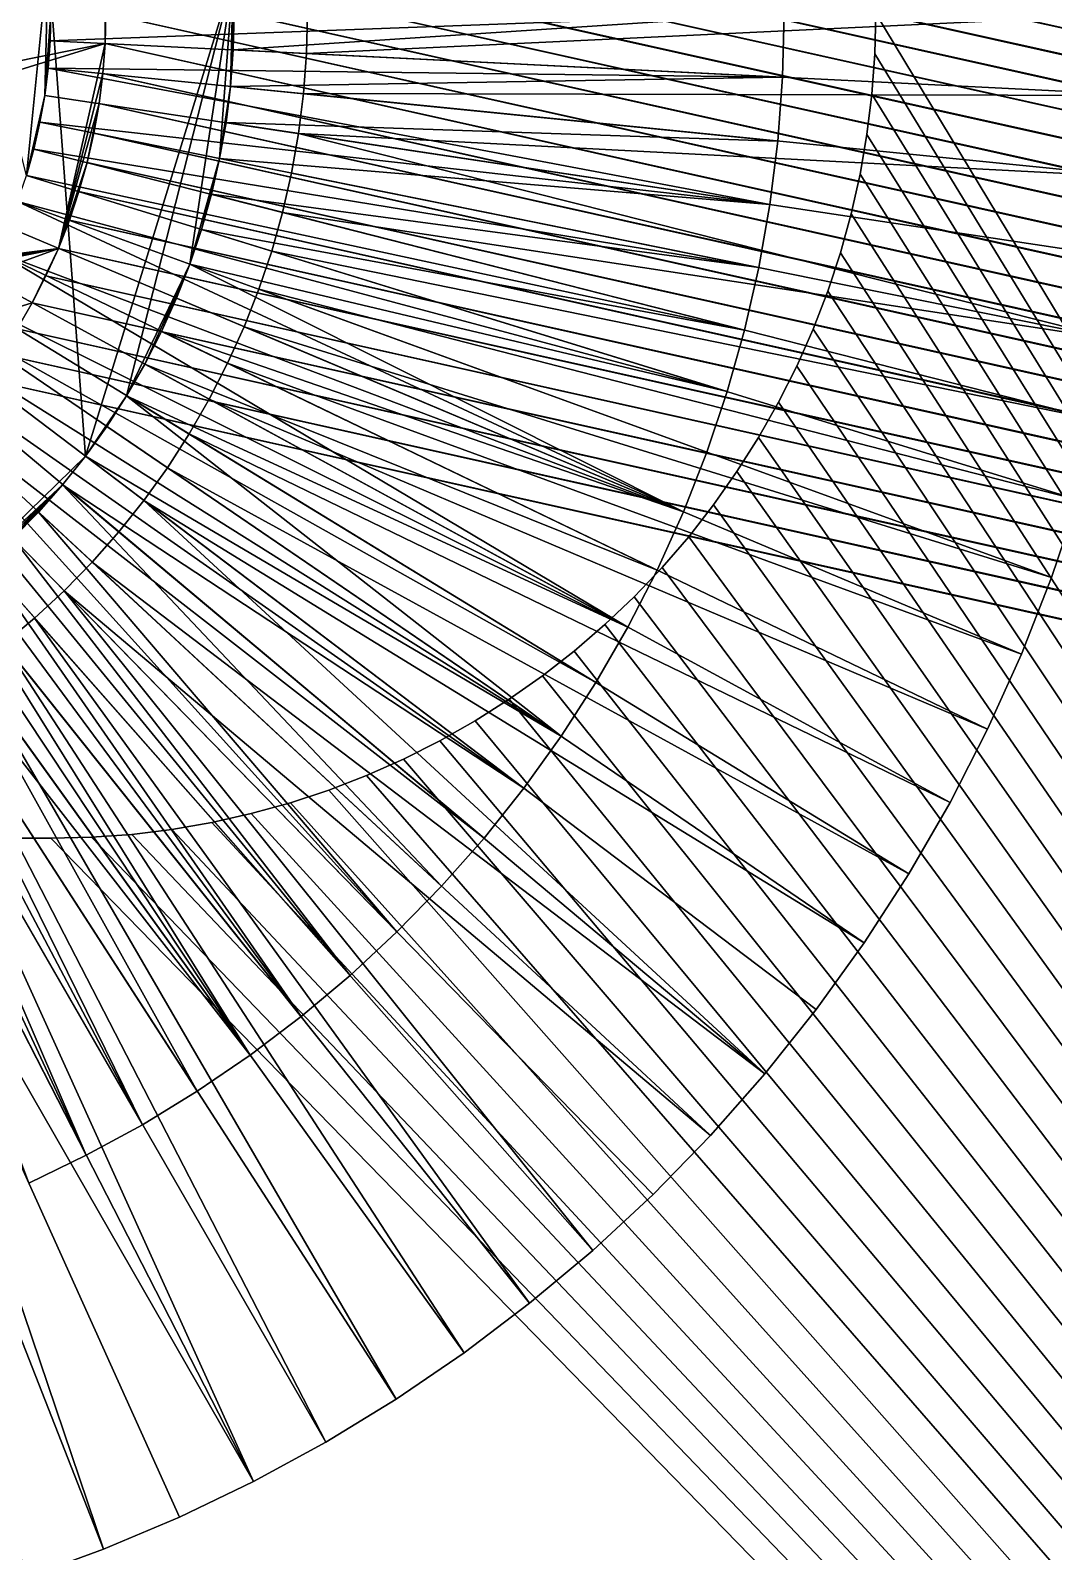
# Model space of a CAD drawing. Header units: millimetres. Extents: x 0 to 520, y -2 to 382.
# Drawn here: x 38.444 to 41.234, y 65.805 to 69.953 of the extents above; entities that cross this region are included whole.
import ezdxf

# ---------------------------------------------------------------- set-up
doc = ezdxf.new("R2010")
doc.units = ezdxf.units.MM

msp = doc.modelspace()

# ---------------------------------------------------------------- linework, layer by layer
at = {"layer": 'BRASS', "color": 52}
for points in [[(509.2, 369.2, 103), (10.8, 369.2, 103), (10.8, 10.8, 103)], [(509.2, 369.2, 103), (10.8, 10.8, 103), (509.2, 10.8, 103)], [(38.65, 190, 86), (185.0411, 341.3505, 86), (185.0411, 38.6495, 86)], [(38.6479, 189.9178, 86), (38.65, 190, 86), (185.0411, 38.6495, 86)], [(38.6418, 189.8357, 86), (38.6479, 189.9178, 86), (184.9589, 38.6495, 86)], [(184.9589, 38.6495, 86), (38.6479, 189.9178, 86), (185.0411, 38.6495, 86)], [(38.6316, 189.7541, 86), (38.6418, 189.8357, 86), (184.8767, 38.6454, 86)], [(184.8767, 38.6454, 86), (38.6418, 189.8357, 86), (184.9589, 38.6495, 86)], [(38.6173, 189.6731, 86), (38.6316, 189.7541, 86), (184.7948, 38.6372, 86)], [(184.7948, 38.6372, 86), (38.6316, 189.7541, 86), (184.8767, 38.6454, 86)], [(38.599, 189.5929, 86), (38.6173, 189.6731, 86), (184.7135, 38.6249, 86)], [(184.7135, 38.6249, 86), (38.6173, 189.6731, 86), (184.7948, 38.6372, 86)], [(38.5767, 189.5137, 86), (38.599, 189.5929, 86), (184.6328, 38.6086, 86)], [(184.6328, 38.6086, 86), (38.599, 189.5929, 86), (184.7135, 38.6249, 86)], [(38.5505, 189.4357, 86), (38.5767, 189.5137, 86), (184.5531, 38.5883, 86)], [(184.5531, 38.5883, 86), (38.5767, 189.5137, 86), (184.6328, 38.6086, 86)], [(38.5204, 189.3591, 86), (38.5505, 189.4357, 86), (184.4745, 38.5641, 86)], [(184.4745, 38.5641, 86), (38.5505, 189.4357, 86), (184.5531, 38.5883, 86)], [(38.4866, 189.2841, 86), (38.5204, 189.3591, 86), (184.3972, 38.5359, 86)], [(184.3972, 38.5359, 86), (38.5204, 189.3591, 86), (184.4745, 38.5641, 86)], [(38.4491, 189.2109, 86), (38.4866, 189.2841, 86), (184.3214, 38.504, 86)], [(184.3214, 38.504, 86), (38.4866, 189.2841, 86), (184.3972, 38.5359, 86)], [(38.4079, 189.1396, 86), (38.4491, 189.2109, 86), (184.2473, 38.4683, 86)], [(184.2473, 38.4683, 86), (38.4491, 189.2109, 86), (184.3214, 38.504, 86)], [(38.3633, 189.0705, 86), (38.4079, 189.1396, 86), (184.175, 38.4289, 86)], [(184.175, 38.4289, 86), (38.4079, 189.1396, 86), (184.2473, 38.4683, 86)], [(38.3633, 70.9295, 86), (38.3633, 189.0705, 86), (184.1048, 38.386, 86)], [(184.1048, 38.386, 86), (38.3633, 189.0705, 86), (184.175, 38.4289, 86)], [(38.3633, 70.9295, 86), (184.1048, 38.386, 86), (38.4079, 70.8604, 86)], [(38.4079, 70.8604, 86), (184.0368, 38.3397, 86), (38.4491, 70.7891, 86)], [(38.4079, 70.8604, 86), (184.1048, 38.386, 86), (184.0368, 38.3397, 86)], [(38.4491, 70.7891, 86), (183.9712, 38.29, 86), (38.4866, 70.7159, 86)], [(38.4491, 70.7891, 86), (184.0368, 38.3397, 86), (183.9712, 38.29, 86)], [(38.4866, 70.7159, 86), (183.9082, 38.2371, 86), (38.5204, 70.6409, 86)], [(38.4866, 70.7159, 86), (183.9712, 38.29, 86), (183.9082, 38.2371, 86)], [(38.5204, 70.6409, 86), (183.8479, 38.1812, 86), (38.5505, 70.5643, 86)], [(38.5204, 70.6409, 86), (183.9082, 38.2371, 86), (183.8479, 38.1812, 86)], [(38.5505, 70.5643, 86), (183.7905, 38.1223, 86), (38.5767, 70.4863, 86)], [(38.5505, 70.5643, 86), (183.8479, 38.1812, 86), (183.7905, 38.1223, 86)], [(38.5767, 70.4863, 86), (183.736, 38.0606, 86), (38.599, 70.4071, 86)], [(38.5767, 70.4863, 86), (183.7905, 38.1223, 86), (183.736, 38.0606, 86)], [(38.599, 70.4071, 86), (183.6847, 37.9963, 86), (38.6173, 70.3269, 86)], [(38.599, 70.4071, 86), (183.736, 38.0606, 86), (183.6847, 37.9963, 86)], [(35.35, 70, 92), (38.6173, 70.3269, 92), (35.3521, 69.9178, 92)], [(35.3521, 69.9178, 92), (38.6173, 70.3269, 92), (35.3582, 69.8357, 92)], [(35.3582, 69.8357, 92), (38.6173, 70.3269, 92), (35.3684, 69.7541, 92)], [(35.3684, 69.7541, 92), (38.6173, 70.3269, 92), (35.401, 69.5929, 92)], [(35.401, 69.5929, 92), (38.6173, 70.3269, 92), (38.6479, 70.0822, 92)], [(38.6173, 70.3269, 86), (183.6367, 37.9295, 86), (38.6316, 70.2459, 86)], [(38.6173, 70.3269, 86), (183.6847, 37.9963, 86), (183.6367, 37.9295, 86)], [(38.6316, 70.2459, 86), (183.5921, 37.8604, 86), (38.6418, 70.1643, 86)], [(38.6316, 70.2459, 86), (183.6367, 37.9295, 86), (183.5921, 37.8604, 86)], [(38.6418, 70.1643, 86), (183.5509, 37.7891, 86), (38.6479, 70.0822, 86)], [(38.6418, 70.1643, 86), (183.5921, 37.8604, 86), (183.5509, 37.7891, 86)], [(35.401, 69.5929, 92), (38.6479, 70.0822, 92), (35.4796, 69.3591, 92)], [(35.4796, 69.3591, 92), (38.6479, 70.0822, 92), (35.5134, 69.2841, 92)], [(35.5134, 69.2841, 92), (38.6479, 70.0822, 92), (38.6479, 69.9178, 92)], [(38.6479, 70.0822, 86), (183.5134, 37.7159, 86), (38.65, 70, 86)], [(38.6479, 70.0822, 86), (183.5509, 37.7891, 86), (183.5134, 37.7159, 86)], [(38.6479, 69.9178, 92), (38.6479, 70.0822, 92), (38.65, 70, 92)], [(38.65, 70, 86), (183.4796, 37.6409, 86), (38.6479, 69.9178, 86)], [(38.6479, 69.9178, 86), (38.65, 70, 92), (38.65, 70, 86)], [(38.6479, 69.9178, 92), (38.65, 70, 92), (38.6479, 69.9178, 86)], [(38.65, 70, 86), (183.5134, 37.7159, 86), (183.4796, 37.6409, 86)], [(35.5134, 69.2841, 92), (38.6479, 69.9178, 92), (35.6847, 69.0037, 92)], [(35.6847, 69.0037, 92), (38.6479, 69.9178, 92), (38.5204, 69.3591, 92)], [(38.5204, 69.3591, 92), (38.6479, 69.9178, 92), (38.6418, 69.8357, 92)], [(38.6479, 69.9178, 86), (183.4495, 37.5643, 86), (38.6418, 69.8357, 86)], [(38.6418, 69.8357, 92), (38.6479, 69.9178, 92), (38.6418, 69.8357, 86)], [(38.6418, 69.8357, 86), (38.6479, 69.9178, 92), (38.6479, 69.9178, 86)], [(38.6479, 69.9178, 86), (183.4796, 37.6409, 86), (183.4495, 37.5643, 86)], [(38.5204, 69.3591, 92), (38.6418, 69.8357, 92), (38.6316, 69.7541, 92)], [(38.6418, 69.8357, 86), (183.4233, 37.4863, 86), (38.6316, 69.7541, 86)], [(38.6316, 69.7541, 86), (38.6418, 69.8357, 92), (38.6418, 69.8357, 86)], [(38.6316, 69.7541, 92), (38.6418, 69.8357, 92), (38.6316, 69.7541, 86)], [(38.6418, 69.8357, 86), (183.4495, 37.5643, 86), (183.4233, 37.4863, 86)], [(38.5204, 69.3591, 92), (38.6316, 69.7541, 92), (38.599, 69.5929, 92)], [(38.599, 69.5929, 92), (38.6316, 69.7541, 92), (38.6173, 69.6731, 92)], [(38.6316, 69.7541, 86), (183.401, 37.4071, 86), (38.6173, 69.6731, 86)], [(38.6173, 69.6731, 92), (38.6316, 69.7541, 92), (38.6173, 69.6731, 86)], [(38.6173, 69.6731, 86), (38.6316, 69.7541, 92), (38.6316, 69.7541, 86)], [(38.6316, 69.7541, 86), (183.4233, 37.4863, 86), (183.401, 37.4071, 86)], [(38.6173, 69.6731, 86), (183.3827, 37.3269, 86), (38.599, 69.5929, 86)], [(38.599, 69.5929, 92), (38.6173, 69.6731, 92), (38.599, 69.5929, 86)], [(38.599, 69.5929, 86), (38.6173, 69.6731, 92), (38.6173, 69.6731, 86)], [(38.6173, 69.6731, 86), (183.401, 37.4071, 86), (183.3827, 37.3269, 86)], [(38.5204, 69.3591, 92), (38.599, 69.5929, 92), (38.5767, 69.5137, 92)], [(38.599, 69.5929, 86), (183.3684, 37.2459, 86), (38.5767, 69.5137, 86)], [(38.5767, 69.5137, 92), (38.599, 69.5929, 92), (38.5767, 69.5137, 86)], [(38.5767, 69.5137, 86), (38.599, 69.5929, 92), (38.599, 69.5929, 86)], [(38.599, 69.5929, 86), (183.3827, 37.3269, 86), (183.3684, 37.2459, 86)], [(38.5204, 69.3591, 92), (38.5767, 69.5137, 92), (38.5505, 69.4357, 92)], [(38.5767, 69.5137, 86), (183.3582, 37.1643, 86), (38.5505, 69.4357, 86)], [(38.5505, 69.4357, 92), (38.5767, 69.5137, 92), (38.5505, 69.4357, 86)], [(38.5505, 69.4357, 86), (38.5767, 69.5137, 92), (38.5767, 69.5137, 86)], [(38.5767, 69.5137, 86), (183.3684, 37.2459, 86), (183.3582, 37.1643, 86)], [(38.5505, 69.4357, 86), (183.3521, 37.0822, 86), (38.5204, 69.3591, 86)], [(38.5204, 69.3591, 92), (38.5505, 69.4357, 92), (38.5204, 69.3591, 86)], [(38.5204, 69.3591, 86), (38.5505, 69.4357, 92), (38.5505, 69.4357, 86)], [(38.5505, 69.4357, 86), (183.3582, 37.1643, 86), (183.3521, 37.0822, 86)], [(35.6847, 69.0037, 92), (38.5204, 69.3591, 92), (35.736, 68.9394, 92)], [(35.736, 68.9394, 92), (38.5204, 69.3591, 92), (35.7905, 68.8777, 92)], [(35.7905, 68.8777, 92), (38.5204, 69.3591, 92), (35.8479, 68.8188, 92)], [(35.8479, 68.8188, 92), (38.5204, 69.3591, 92), (36.2473, 68.5317, 92)], [(36.2473, 68.5317, 92), (38.5204, 69.3591, 92), (38.4491, 69.2109, 92)], [(38.4491, 69.2109, 92), (38.5204, 69.3591, 92), (38.4866, 69.2841, 92)], [(38.5204, 69.3591, 86), (183.35, 37, 86), (38.4866, 69.2841, 86)], [(38.4866, 69.2841, 92), (38.5204, 69.3591, 92), (38.4866, 69.2841, 86)], [(38.4866, 69.2841, 86), (38.5204, 69.3591, 92), (38.5204, 69.3591, 86)], [(38.5204, 69.3591, 86), (183.3521, 37.0822, 86), (183.35, 37, 86)], [(38.4866, 69.2841, 86), (183.3521, 36.9178, 86), (38.4491, 69.2109, 86)], [(38.4491, 69.2109, 92), (38.4866, 69.2841, 92), (38.4491, 69.2109, 86)], [(38.4491, 69.2109, 86), (38.4866, 69.2841, 92), (38.4866, 69.2841, 86)], [(38.4866, 69.2841, 86), (183.35, 37, 86), (183.3521, 36.9178, 86)], [(36.2473, 68.5317, 92), (38.4491, 69.2109, 92), (38.4079, 69.1396, 92)], [(38.4491, 69.2109, 86), (183.3582, 36.8357, 86), (38.4079, 69.1396, 86)], [(38.4079, 69.1396, 92), (38.4491, 69.2109, 92), (38.4079, 69.1396, 86)], [(38.4079, 69.1396, 86), (38.4491, 69.2109, 92), (38.4491, 69.2109, 86)], [(38.4491, 69.2109, 86), (183.3521, 36.9178, 86), (183.3582, 36.8357, 86)], [(38.4079, 69.1396, 86), (183.3684, 36.7541, 86), (38.3633, 69.0705, 86)], [(38.4079, 69.1396, 86), (183.3582, 36.8357, 86), (183.3684, 36.7541, 86)], [(38.3633, 69.0705, 86), (183.3827, 36.6731, 86), (38.3153, 69.0037, 86)], [(38.3633, 69.0705, 86), (183.3684, 36.7541, 86), (183.3827, 36.6731, 86)], [(38.3153, 69.0037, 86), (183.401, 36.5929, 86), (20.5, 20.5, 86)], [(38.3153, 69.0037, 86), (183.3827, 36.6731, 86), (183.401, 36.5929, 86)]]:
    msp.add_3dface(points, dxfattribs=at)
at = {"layer": 'STEEL', "color": 8}
for points in [[(48, 82, 86), (40.75, 70, 86), (48, 58, 86)], [(40.75, 70, 83), (48, 82, 83), (48, 58, 83)], [(38.3965, 71.4317, 90), (38.1675, 68.3761, 90), (38.5943, 68.7924, 90)], [(38.3965, 71.4317, 90), (38.5943, 68.7924, 90), (38.9975, 70.0997, 90)], [(38.4334, 69.5579, 80.4), (38.0474, 71.0738, 80.4), (38.4925, 70.1494, 80.4)], [(38.4334, 69.5579, 80.4), (38.4925, 70.1494, 80.4), (38.4832, 69.7764, 80.4)], [(38.4832, 69.7764, 80.4), (38.4925, 70.1494, 80.4), (38.5, 70, 80.4)], [(38.9975, 70.0997, 90), (38.5943, 68.7924, 90), (38.7066, 68.9571, 90)], [(38.9975, 70.0997, 90), (38.7066, 68.9571, 90), (38.8794, 69.316, 90)], [(38.9975, 70.0997, 90), (38.8794, 69.316, 90), (38.9603, 69.6037, 90)], [(38.9975, 70.0997, 90), (38.9603, 69.6037, 90), (38.9901, 69.8009, 90)], [(38.9975, 70.0997, 90), (38.9901, 69.8009, 90), (39, 70, 90)], [(38.4832, 69.7764, 80.4), (38.5, 70, 80.4), (38.4981, 69.9252, 80.4)], [(38.5, 70, 78.5), (40.5, 70, 78.5), (38.4981, 69.9252, 78.5)], [(38.4981, 69.9252, 78.5), (40.5, 70, 78.5), (40.4956, 69.8255, 78.5)], [(38.4981, 69.9252, 80.4), (38.5, 70, 80.4), (38.4981, 69.9252, 78.5)], [(38.4981, 69.9252, 78.5), (38.5, 70, 80.4), (38.5, 70, 78.5)], [(39, 70, 90), (38.9901, 69.8009, 90), (38.9975, 69.9003, 90)], [(39, 70, 90), (38.9975, 69.9003, 82), (39, 70, 82)], [(39, 70, 90), (38.9975, 69.9003, 90), (38.9975, 69.9003, 82)], [(40.5, 70, 82), (39, 70, 82), (38.9975, 69.9003, 82)], [(40.5, 70, 82), (38.9975, 69.9003, 82), (40.4956, 69.8255, 82)], [(41.5, 70, 83), (39.2, 70, 83), (39.1973, 69.8903, 83)], [(41.5, 70, 83), (39.1973, 69.8903, 83), (41.4944, 69.7757, 83)], [(39.2, 70, 82), (41.5, 70, 82), (39.1973, 69.8903, 82)], [(39.1973, 69.8903, 82), (41.5, 70, 82), (41.4944, 69.7757, 82)], [(39.1973, 69.8903, 82), (39.2, 70, 83), (39.2, 70, 82)], [(39.1973, 69.8903, 83), (39.2, 70, 83), (39.1973, 69.8903, 82)], [(40.5, 70, 82), (40.4956, 69.8255, 78.5), (40.5, 70, 78.5)], [(40.5, 70, 82), (40.4956, 69.8255, 82), (40.4956, 69.8255, 78.5)], [(40.75, 70, 86), (40.7473, 69.8896, 86), (48, 58, 86)], [(40.7473, 69.8896, 83), (40.75, 70, 83), (48, 58, 83)], [(40.7473, 69.8896, 86), (40.75, 70, 86), (40.7473, 69.8896, 83)], [(40.7473, 69.8896, 83), (40.75, 70, 86), (40.75, 70, 83)], [(38.4832, 69.7764, 80.4), (38.4981, 69.9252, 80.4), (38.4925, 69.8506, 80.4)], [(38.4981, 69.9252, 78.5), (40.4956, 69.8255, 78.5), (38.4925, 69.8506, 78.5)], [(38.4925, 69.8506, 78.5), (38.4981, 69.9252, 80.4), (38.4981, 69.9252, 78.5)], [(38.4925, 69.8506, 80.4), (38.4981, 69.9252, 80.4), (38.4925, 69.8506, 78.5)], [(38.9975, 69.9003, 90), (38.9901, 69.8009, 90), (38.9901, 69.8009, 82)], [(38.9975, 69.9003, 90), (38.9901, 69.8009, 82), (38.9975, 69.9003, 82)], [(40.4956, 69.8255, 82), (38.9975, 69.9003, 82), (38.9901, 69.8009, 82)], [(41.4944, 69.7757, 83), (39.1973, 69.8903, 83), (39.1891, 69.781, 83)], [(39.1973, 69.8903, 82), (41.4944, 69.7757, 82), (39.1891, 69.781, 82)], [(39.1891, 69.781, 83), (39.1973, 69.8903, 83), (39.1891, 69.781, 82)], [(39.1891, 69.781, 82), (39.1973, 69.8903, 83), (39.1973, 69.8903, 82)], [(40.7473, 69.8896, 86), (40.7392, 69.7795, 86), (48, 58, 86)], [(40.7392, 69.7795, 83), (40.7473, 69.8896, 83), (48, 58, 83)], [(40.7392, 69.7795, 86), (40.7473, 69.8896, 86), (40.7392, 69.7795, 83)], [(40.7392, 69.7795, 83), (40.7473, 69.8896, 86), (40.7473, 69.8896, 83)], [(38.4925, 69.8506, 78.5), (40.4609, 69.4784, 78.5), (38.4832, 69.7764, 78.5)], [(38.4832, 69.7764, 78.5), (38.4832, 69.7764, 80.4), (38.4925, 69.8506, 78.5)], [(38.4832, 69.7764, 80.4), (38.4925, 69.8506, 80.4), (38.4925, 69.8506, 78.5)], [(38.4925, 69.8506, 78.5), (40.4826, 69.6515, 78.5), (40.4609, 69.4784, 78.5)], [(38.4925, 69.8506, 78.5), (40.4956, 69.8255, 78.5), (40.4826, 69.6515, 78.5)], [(40.4956, 69.8255, 82), (38.9901, 69.8009, 82), (40.4826, 69.6515, 82)], [(40.4826, 69.6515, 82), (40.4826, 69.6515, 78.5), (40.4956, 69.8255, 78.5)], [(40.4956, 69.8255, 82), (40.4826, 69.6515, 82), (40.4956, 69.8255, 78.5)], [(38.9901, 69.8009, 90), (38.9603, 69.6037, 90), (38.9777, 69.7019, 90)], [(38.9901, 69.8009, 90), (38.9777, 69.7019, 82), (38.9901, 69.8009, 82)], [(38.9901, 69.8009, 90), (38.9777, 69.7019, 90), (38.9777, 69.7019, 82)], [(40.4826, 69.6515, 82), (38.9901, 69.8009, 82), (38.9777, 69.7019, 82)], [(38.4334, 69.5579, 80.4), (38.4832, 69.7764, 80.4), (38.4536, 69.6299, 80.4)], [(38.4536, 69.6299, 80.4), (38.4832, 69.7764, 80.4), (38.4703, 69.7028, 80.4)], [(38.4832, 69.7764, 78.5), (40.4609, 69.4784, 78.5), (38.4703, 69.7028, 78.5)], [(38.4703, 69.7028, 80.4), (38.4832, 69.7764, 80.4), (38.4703, 69.7028, 78.5)], [(38.4703, 69.7028, 78.5), (38.4832, 69.7764, 80.4), (38.4832, 69.7764, 78.5)], [(41.4776, 69.5519, 83), (39.1891, 69.781, 83), (39.1754, 69.6721, 83)], [(39.1891, 69.781, 82), (41.4776, 69.5519, 82), (39.1754, 69.6721, 82)], [(39.1754, 69.6721, 82), (39.1891, 69.781, 83), (39.1891, 69.781, 82)], [(39.1754, 69.6721, 83), (39.1891, 69.781, 83), (39.1754, 69.6721, 82)], [(41.4944, 69.7757, 83), (39.1891, 69.781, 83), (41.4776, 69.5519, 83)], [(39.1891, 69.781, 82), (41.4944, 69.7757, 82), (41.4776, 69.5519, 82)], [(40.7392, 69.7795, 86), (40.7256, 69.6699, 86), (48, 58, 86)], [(40.7256, 69.6699, 83), (40.7392, 69.7795, 83), (48, 58, 83)], [(40.7256, 69.6699, 86), (40.7392, 69.7795, 86), (40.7256, 69.6699, 83)], [(40.7256, 69.6699, 83), (40.7392, 69.7795, 86), (40.7392, 69.7795, 83)], [(38.4703, 69.7028, 78.5), (40.4306, 69.3065, 78.5), (38.4536, 69.6299, 78.5)], [(38.4536, 69.6299, 78.5), (38.4536, 69.6299, 80.4), (38.4703, 69.7028, 78.5)], [(38.4536, 69.6299, 80.4), (38.4703, 69.7028, 80.4), (38.4703, 69.7028, 78.5)], [(38.4703, 69.7028, 78.5), (40.4609, 69.4784, 78.5), (40.4306, 69.3065, 78.5)], [(38.9777, 69.7019, 90), (38.9603, 69.6037, 90), (38.9603, 69.6037, 82)], [(38.9777, 69.7019, 90), (38.9603, 69.6037, 82), (38.9777, 69.7019, 82)], [(40.4609, 69.4784, 82), (38.9777, 69.7019, 82), (38.9603, 69.6037, 82)], [(40.4826, 69.6515, 82), (38.9777, 69.7019, 82), (40.4609, 69.4784, 82)], [(41.4108, 69.1083, 83), (39.1754, 69.6721, 83), (39.1564, 69.5641, 83)], [(39.1754, 69.6721, 82), (41.4108, 69.1083, 82), (39.1564, 69.5641, 82)], [(39.1564, 69.5641, 83), (39.1754, 69.6721, 83), (39.1564, 69.5641, 82)], [(39.1564, 69.5641, 82), (39.1754, 69.6721, 83), (39.1754, 69.6721, 82)], [(41.4497, 69.3293, 83), (39.1754, 69.6721, 83), (41.4108, 69.1083, 83)], [(41.4776, 69.5519, 83), (39.1754, 69.6721, 83), (41.4497, 69.3293, 83)], [(39.1754, 69.6721, 82), (41.4497, 69.3293, 82), (41.4108, 69.1083, 82)], [(39.1754, 69.6721, 82), (41.4776, 69.5519, 82), (41.4497, 69.3293, 82)], [(40.7256, 69.6699, 86), (40.7068, 69.561, 86), (48, 58, 86)], [(40.7068, 69.561, 83), (40.7256, 69.6699, 83), (48, 58, 83)], [(40.7068, 69.561, 83), (40.7068, 69.561, 86), (40.7256, 69.6699, 83)], [(40.7068, 69.561, 86), (40.7256, 69.6699, 86), (40.7256, 69.6699, 83)], [(38.4536, 69.6299, 78.5), (40.3918, 69.1363, 78.5), (38.4334, 69.5579, 78.5)], [(38.4334, 69.5579, 80.4), (38.4536, 69.6299, 80.4), (38.4334, 69.5579, 78.5)], [(38.4334, 69.5579, 78.5), (38.4536, 69.6299, 80.4), (38.4536, 69.6299, 78.5)], [(38.4536, 69.6299, 78.5), (40.4306, 69.3065, 78.5), (40.3918, 69.1363, 78.5)], [(40.4826, 69.6515, 82), (40.4609, 69.4784, 78.5), (40.4826, 69.6515, 78.5)], [(40.4826, 69.6515, 82), (40.4609, 69.4784, 82), (40.4609, 69.4784, 78.5)], [(38.9603, 69.6037, 90), (38.8794, 69.316, 90), (38.9111, 69.4105, 90)], [(38.9603, 69.6037, 90), (38.9111, 69.4105, 90), (38.9382, 69.5065, 90)], [(38.9603, 69.6037, 90), (38.9382, 69.5065, 90), (38.9382, 69.5065, 82)], [(38.9603, 69.6037, 90), (38.9382, 69.5065, 82), (38.9603, 69.6037, 82)], [(40.4306, 69.3065, 82), (38.9603, 69.6037, 82), (38.9382, 69.5065, 82)], [(40.4609, 69.4784, 82), (38.9603, 69.6037, 82), (40.4306, 69.3065, 82)], [(38.4334, 69.5579, 78.5), (40.3445, 68.9684, 78.5), (38.4095, 69.487, 78.5)], [(38.4334, 69.5579, 78.5), (40.3918, 69.1363, 78.5), (40.3445, 68.9684, 78.5)], [(41.4108, 69.1083, 83), (39.1564, 69.5641, 83), (39.132, 69.4571, 83)], [(39.1564, 69.5641, 82), (41.4108, 69.1083, 82), (39.132, 69.4571, 82)], [(39.132, 69.4571, 83), (39.1564, 69.5641, 83), (39.132, 69.4571, 82)], [(39.132, 69.4571, 82), (39.1564, 69.5641, 83), (39.1564, 69.5641, 82)], [(40.7068, 69.561, 86), (40.6826, 69.4533, 86), (48, 58, 86)], [(40.6826, 69.4533, 83), (40.7068, 69.561, 83), (48, 58, 83)], [(40.6826, 69.4533, 86), (40.7068, 69.561, 86), (40.6826, 69.4533, 83)], [(40.6826, 69.4533, 83), (40.7068, 69.561, 86), (40.7068, 69.561, 83)], [(38.9111, 69.4105, 90), (38.9111, 69.4105, 82), (38.9382, 69.5065, 82)], [(38.9382, 69.5065, 90), (38.9111, 69.4105, 90), (38.9382, 69.5065, 82)], [(40.3918, 69.1363, 82), (38.9382, 69.5065, 82), (38.9111, 69.4105, 82)], [(40.4306, 69.3065, 82), (38.9382, 69.5065, 82), (40.3918, 69.1363, 82)], [(38.4095, 69.487, 78.5), (40.2252, 68.6405, 78.5), (38.3822, 69.4173, 78.5)], [(38.4095, 69.487, 78.5), (40.2889, 68.8029, 78.5), (40.2252, 68.6405, 78.5)], [(38.4095, 69.487, 78.5), (40.3445, 68.9684, 78.5), (40.2889, 68.8029, 78.5)], [(41.3608, 68.8896, 83), (39.132, 69.4571, 83), (39.1023, 69.3515, 83)], [(39.132, 69.4571, 82), (41.3608, 68.8896, 82), (39.1023, 69.3515, 82)], [(39.1023, 69.3515, 82), (39.1023, 69.3515, 83), (39.132, 69.4571, 82)], [(39.1023, 69.3515, 83), (39.132, 69.4571, 83), (39.132, 69.4571, 82)], [(41.4108, 69.1083, 83), (39.132, 69.4571, 83), (41.3608, 68.8896, 83)], [(39.132, 69.4571, 82), (41.4108, 69.1083, 82), (41.3608, 68.8896, 82)], [(40.4609, 69.4784, 82), (40.4306, 69.3065, 82), (40.4306, 69.3065, 78.5)], [(40.4609, 69.4784, 82), (40.4306, 69.3065, 78.5), (40.4609, 69.4784, 78.5)], [(40.6826, 69.4533, 86), (40.6531, 69.3469, 86), (48, 58, 86)], [(40.6531, 69.3469, 83), (40.6826, 69.4533, 83), (48, 58, 83)], [(40.6531, 69.3469, 86), (40.6826, 69.4533, 86), (40.6531, 69.3469, 83)], [(40.6531, 69.3469, 83), (40.6826, 69.4533, 86), (40.6826, 69.4533, 83)], [(38.3822, 69.4173, 78.5), (40.2252, 68.6405, 78.5), (38.3515, 69.3492, 78.5)], [(38.9111, 69.4105, 90), (38.8794, 69.316, 90), (38.8794, 69.316, 82)], [(38.9111, 69.4105, 90), (38.8794, 69.316, 82), (38.9111, 69.4105, 82)], [(40.3445, 68.9684, 82), (38.9111, 69.4105, 82), (38.8794, 69.316, 82)], [(40.3918, 69.1363, 82), (38.9111, 69.4105, 82), (40.3445, 68.9684, 82)], [(38.3515, 69.3492, 78.5), (40.0738, 68.3261, 78.5), (38.3173, 69.2826, 78.5)], [(38.3515, 69.3492, 78.5), (40.1534, 68.4814, 78.5), (40.0738, 68.3261, 78.5)], [(38.3515, 69.3492, 78.5), (40.2252, 68.6405, 78.5), (40.1534, 68.4814, 78.5)], [(41.3001, 68.6736, 83), (39.1023, 69.3515, 83), (39.0673, 69.2476, 83)], [(39.1023, 69.3515, 82), (41.3001, 68.6736, 82), (39.0673, 69.2476, 82)], [(39.0673, 69.2476, 83), (39.1023, 69.3515, 83), (39.0673, 69.2476, 82)], [(39.0673, 69.2476, 82), (39.1023, 69.3515, 83), (39.1023, 69.3515, 82)], [(41.3608, 68.8896, 83), (39.1023, 69.3515, 83), (41.3001, 68.6736, 83)], [(39.1023, 69.3515, 82), (41.3608, 68.8896, 82), (41.3001, 68.6736, 82)], [(40.6531, 69.3469, 86), (40.6185, 69.242, 86), (48, 58, 86)], [(40.6185, 69.242, 83), (40.6531, 69.3469, 83), (48, 58, 83)], [(40.6185, 69.242, 86), (40.6531, 69.3469, 86), (40.6185, 69.242, 83)], [(40.6185, 69.242, 83), (40.6531, 69.3469, 86), (40.6531, 69.3469, 83)], [(38.8794, 69.316, 90), (38.7066, 68.9571, 90), (38.7564, 69.0435, 90)], [(38.8794, 69.316, 90), (38.7564, 69.0435, 90), (38.8019, 69.1322, 90)], [(38.8794, 69.316, 90), (38.8019, 69.1322, 90), (38.843, 69.2231, 90)], [(38.8794, 69.316, 90), (38.843, 69.2231, 90), (38.843, 69.2231, 82)], [(38.8794, 69.316, 90), (38.843, 69.2231, 82), (38.8794, 69.316, 82)], [(40.2252, 68.6405, 82), (38.8794, 69.316, 82), (38.843, 69.2231, 82)], [(40.2889, 68.8029, 82), (38.8794, 69.316, 82), (40.2252, 68.6405, 82)], [(40.3445, 68.9684, 82), (38.8794, 69.316, 82), (40.2889, 68.8029, 82)], [(40.3918, 69.1363, 82), (40.3918, 69.1363, 78.5), (40.4306, 69.3065, 78.5)], [(40.4306, 69.3065, 82), (40.3918, 69.1363, 82), (40.4306, 69.3065, 78.5)], [(38.3173, 69.2826, 78.5), (40.0738, 68.3261, 78.5), (38.2799, 69.2178, 78.5)], [(41.2286, 68.4609, 83), (39.0673, 69.2476, 83), (39.0272, 69.1454, 83)], [(39.0673, 69.2476, 82), (41.2286, 68.4609, 82), (39.0272, 69.1454, 82)], [(39.0272, 69.1454, 83), (39.0673, 69.2476, 83), (39.0272, 69.1454, 82)], [(39.0272, 69.1454, 82), (39.0673, 69.2476, 83), (39.0673, 69.2476, 82)], [(41.3001, 68.6736, 83), (39.0673, 69.2476, 83), (41.2286, 68.4609, 83)], [(39.0673, 69.2476, 82), (41.3001, 68.6736, 82), (41.2286, 68.4609, 82)], [(38.2799, 69.2178, 78.5), (39.9865, 68.175, 78.5), (38.2394, 69.155, 78.5)], [(38.2799, 69.2178, 78.5), (40.0738, 68.3261, 78.5), (39.9865, 68.175, 78.5)], [(38.8019, 69.1322, 90), (38.8019, 69.1322, 82), (38.843, 69.2231, 82)], [(38.843, 69.2231, 90), (38.8019, 69.1322, 90), (38.843, 69.2231, 82)], [(40.2252, 68.6405, 82), (38.843, 69.2231, 82), (38.8019, 69.1322, 82)], [(40.6185, 69.242, 86), (40.5787, 69.139, 86), (48, 58, 86)], [(40.5787, 69.139, 83), (40.6185, 69.242, 83), (48, 58, 83)], [(40.5787, 69.139, 86), (40.6185, 69.242, 86), (40.5787, 69.139, 83)], [(40.5787, 69.139, 83), (40.6185, 69.242, 86), (40.6185, 69.242, 83)], [(38.2394, 69.155, 78.5), (39.8918, 68.0284, 78.5), (38.1957, 69.0943, 78.5)], [(38.2394, 69.155, 78.5), (39.9865, 68.175, 78.5), (39.8918, 68.0284, 78.5)], [(38.8019, 69.1322, 90), (38.7564, 69.0435, 90), (38.7564, 69.0435, 82)], [(38.8019, 69.1322, 90), (38.7564, 69.0435, 82), (38.8019, 69.1322, 82)], [(40.1534, 68.4814, 82), (38.8019, 69.1322, 82), (38.7564, 69.0435, 82)], [(40.2252, 68.6405, 82), (38.8019, 69.1322, 82), (40.1534, 68.4814, 82)], [(41.1466, 68.252, 83), (39.0272, 69.1454, 83), (38.9821, 69.0455, 83)], [(39.0272, 69.1454, 82), (41.1466, 68.252, 82), (38.9821, 69.0455, 82)], [(38.9821, 69.0455, 82), (38.9821, 69.0455, 83), (39.0272, 69.1454, 82)], [(38.9821, 69.0455, 83), (39.0272, 69.1454, 83), (39.0272, 69.1454, 82)], [(41.2286, 68.4609, 83), (39.0272, 69.1454, 83), (41.1466, 68.252, 83)], [(39.0272, 69.1454, 82), (41.2286, 68.4609, 82), (41.1466, 68.252, 82)], [(40.3918, 69.1363, 82), (40.3445, 68.9684, 82), (40.3445, 68.9684, 78.5)], [(40.3918, 69.1363, 82), (40.3445, 68.9684, 78.5), (40.3918, 69.1363, 78.5)], [(40.5787, 69.139, 86), (40.534, 69.038, 86), (48, 58, 86)], [(40.534, 69.038, 83), (40.5787, 69.139, 83), (48, 58, 83)], [(40.534, 69.038, 86), (40.5787, 69.139, 86), (40.534, 69.038, 83)], [(40.534, 69.038, 83), (40.5787, 69.139, 86), (40.5787, 69.139, 83)], [(38.1957, 69.0943, 78.5), (39.79, 67.8867, 78.5), (38.1491, 69.0358, 78.5)], [(38.1957, 69.0943, 78.5), (39.8918, 68.0284, 78.5), (39.79, 67.8867, 78.5)], [(38.7564, 69.0435, 90), (38.7066, 68.9571, 90), (38.7066, 68.9571, 82)], [(38.7564, 69.0435, 90), (38.7066, 68.9571, 82), (38.7564, 69.0435, 82)], [(40.0738, 68.3261, 82), (38.7564, 69.0435, 82), (38.7066, 68.9571, 82)], [(40.1534, 68.4814, 82), (38.7564, 69.0435, 82), (40.0738, 68.3261, 82)], [(41.0544, 68.0475, 83), (38.9821, 69.0455, 83), (38.9321, 68.9478, 83)], [(38.9821, 69.0455, 82), (41.0544, 68.0475, 82), (38.9321, 68.9478, 82)], [(38.9321, 68.9478, 83), (38.9821, 69.0455, 83), (38.9321, 68.9478, 82)], [(38.9321, 68.9478, 82), (38.9821, 69.0455, 83), (38.9821, 69.0455, 82)], [(41.1466, 68.252, 83), (38.9821, 69.0455, 83), (41.0544, 68.0475, 83)], [(38.9821, 69.0455, 82), (41.1466, 68.252, 82), (41.0544, 68.0475, 82)], [(40.534, 69.038, 86), (40.4843, 68.9394, 86), (48, 58, 86)], [(40.4843, 68.9394, 83), (40.534, 69.038, 83), (48, 58, 83)], [(40.4843, 68.9394, 86), (40.534, 69.038, 86), (40.4843, 68.9394, 83)], [(40.4843, 68.9394, 83), (40.534, 69.038, 86), (40.534, 69.038, 83)], [(38.1491, 69.0358, 78.5), (39.6812, 67.7502, 78.5), (38.0996, 68.9797, 78.5)], [(38.1491, 69.0358, 78.5), (39.79, 67.8867, 78.5), (39.6812, 67.7502, 78.5)], [(38.0474, 68.9262, 78.5), (38.0996, 68.9797, 78.5), (39.4438, 67.4945, 78.5)], [(38.0996, 68.9797, 78.5), (39.5657, 67.6194, 78.5), (39.4438, 67.4945, 78.5)], [(38.0996, 68.9797, 78.5), (39.6812, 67.7502, 78.5), (39.5657, 67.6194, 78.5)], [(38.7066, 68.9571, 90), (38.5943, 68.7924, 90), (38.6525, 68.8734, 90)], [(38.6525, 68.8734, 90), (38.6525, 68.8734, 82), (38.7066, 68.9571, 82)], [(38.7066, 68.9571, 90), (38.6525, 68.8734, 90), (38.7066, 68.9571, 82)], [(39.8918, 68.0284, 82), (38.7066, 68.9571, 82), (38.6525, 68.8734, 82)], [(39.9865, 68.175, 82), (38.7066, 68.9571, 82), (39.8918, 68.0284, 82)], [(40.0738, 68.3261, 82), (38.7066, 68.9571, 82), (39.9865, 68.175, 82)], [(40.3445, 68.9684, 82), (40.2889, 68.8029, 82), (40.2889, 68.8029, 78.5)], [(40.3445, 68.9684, 82), (40.2889, 68.8029, 78.5), (40.3445, 68.9684, 78.5)], [(37.9925, 68.8753, 78.5), (38.0474, 68.9262, 78.5), (39.3159, 67.3758, 78.5)], [(39.3159, 67.3758, 78.5), (38.0474, 68.9262, 78.5), (39.4438, 67.4945, 78.5)], [(40.952, 67.8479, 83), (38.9321, 68.9478, 83), (38.8772, 68.8528, 83)], [(38.9321, 68.9478, 82), (40.952, 67.8479, 82), (38.8772, 68.8528, 82)], [(38.8772, 68.8528, 83), (38.9321, 68.9478, 83), (38.8772, 68.8528, 82)], [(38.8772, 68.8528, 82), (38.9321, 68.9478, 83), (38.9321, 68.9478, 82)], [(41.0544, 68.0475, 83), (38.9321, 68.9478, 83), (40.952, 67.8479, 83)], [(38.9321, 68.9478, 82), (41.0544, 68.0475, 82), (40.952, 67.8479, 82)], [(40.4843, 68.9394, 86), (40.4299, 68.8433, 86), (48, 58, 86)], [(40.4299, 68.8433, 83), (40.4843, 68.9394, 83), (48, 58, 83)], [(40.4299, 68.8433, 83), (40.4299, 68.8433, 86), (40.4843, 68.9394, 83)], [(40.4299, 68.8433, 86), (40.4843, 68.9394, 86), (40.4843, 68.9394, 83)], [(37.9352, 68.8273, 78.5), (37.9925, 68.8753, 78.5), (39.1822, 67.2636, 78.5)], [(39.1822, 67.2636, 78.5), (37.9925, 68.8753, 78.5), (39.3159, 67.3758, 78.5)], [(38.6525, 68.8734, 90), (38.5943, 68.7924, 90), (38.5943, 68.7924, 82)], [(38.6525, 68.8734, 90), (38.5943, 68.7924, 82), (38.6525, 68.8734, 82)], [(39.8918, 68.0284, 82), (38.6525, 68.8734, 82), (38.5943, 68.7924, 82)], [(40.8398, 67.6535, 83), (38.8772, 68.8528, 83), (38.8177, 68.7607, 83)], [(38.8772, 68.8528, 82), (40.8398, 67.6535, 82), (38.8177, 68.7607, 82)], [(38.8177, 68.7607, 82), (38.8177, 68.7607, 83), (38.8772, 68.8528, 82)], [(38.8177, 68.7607, 83), (38.8772, 68.8528, 83), (38.8772, 68.8528, 82)], [(40.952, 67.8479, 83), (38.8772, 68.8528, 83), (40.8398, 67.6535, 83)], [(38.8772, 68.8528, 82), (40.952, 67.8479, 82), (40.8398, 67.6535, 82)], [(40.4299, 68.8433, 86), (40.3708, 68.75, 86), (48, 58, 86)], [(40.3708, 68.75, 83), (40.4299, 68.8433, 83), (48, 58, 83)], [(40.3708, 68.75, 86), (40.4299, 68.8433, 86), (40.3708, 68.75, 83)], [(40.3708, 68.75, 83), (40.4299, 68.8433, 86), (40.4299, 68.8433, 83)], [(37.8756, 68.7821, 78.5), (37.9352, 68.8273, 78.5), (39.0431, 67.1582, 78.5)], [(39.0431, 67.1582, 78.5), (37.9352, 68.8273, 78.5), (39.1822, 67.2636, 78.5)], [(38.5943, 68.7924, 90), (38.1675, 68.3761, 90), (38.5321, 68.7144, 90)], [(38.5943, 68.7924, 90), (38.5321, 68.7144, 90), (38.5321, 68.7144, 82)], [(38.5943, 68.7924, 90), (38.5321, 68.7144, 82), (38.5943, 68.7924, 82)], [(39.79, 67.8867, 82), (38.5943, 68.7924, 82), (38.5321, 68.7144, 82)], [(39.8918, 68.0284, 82), (38.5943, 68.7924, 82), (39.79, 67.8867, 82)], [(40.2889, 68.8029, 82), (40.2252, 68.6405, 82), (40.2252, 68.6405, 78.5)], [(40.2889, 68.8029, 82), (40.2252, 68.6405, 78.5), (40.2889, 68.8029, 78.5)], [(37.8138, 68.74, 78.5), (37.8756, 68.7821, 78.5), (39.0431, 67.1582, 78.5)], [(40.7181, 67.4651, 83), (38.8177, 68.7607, 83), (38.7537, 68.6716, 83)], [(38.8177, 68.7607, 82), (40.7181, 67.4651, 82), (38.7537, 68.6716, 82)], [(38.7537, 68.6716, 83), (38.8177, 68.7607, 83), (38.7537, 68.6716, 82)], [(38.7537, 68.6716, 82), (38.8177, 68.7607, 83), (38.8177, 68.7607, 82)], [(40.8398, 67.6535, 83), (38.8177, 68.7607, 83), (40.7181, 67.4651, 83)], [(38.8177, 68.7607, 82), (40.8398, 67.6535, 82), (40.7181, 67.4651, 82)], [(40.3708, 68.75, 86), (40.3072, 68.6597, 86), (48, 58, 86)], [(40.3072, 68.6597, 83), (40.3708, 68.75, 83), (48, 58, 83)], [(40.3072, 68.6597, 86), (40.3708, 68.75, 86), (40.3072, 68.6597, 83)], [(40.3072, 68.6597, 83), (40.3708, 68.75, 86), (40.3708, 68.75, 83)], [(37.75, 68.701, 78.5), (37.8138, 68.74, 78.5), (38.75, 66.9689, 78.5)], [(38.75, 66.9689, 78.5), (37.8138, 68.74, 78.5), (38.8989, 67.0599, 78.5)], [(38.8989, 67.0599, 78.5), (37.8138, 68.74, 78.5), (39.0431, 67.1582, 78.5)], [(38.5321, 68.7144, 90), (38.1675, 68.3761, 90), (38.247, 68.4363, 90)], [(38.5321, 68.7144, 90), (38.247, 68.4363, 90), (38.3234, 68.5004, 90)], [(38.5321, 68.7144, 90), (38.3234, 68.5004, 90), (38.3965, 68.5683, 90)], [(38.5321, 68.7144, 90), (38.3965, 68.5683, 90), (38.4661, 68.6397, 90)], [(38.5321, 68.7144, 90), (38.4661, 68.6397, 90), (38.4661, 68.6397, 82)], [(38.5321, 68.7144, 90), (38.4661, 68.6397, 82), (38.5321, 68.7144, 82)], [(38.5321, 68.7144, 82), (38.4661, 68.6397, 82), (39.5657, 67.6194, 82)], [(39.6812, 67.7502, 82), (38.5321, 68.7144, 82), (39.5657, 67.6194, 82)], [(39.79, 67.8867, 82), (38.5321, 68.7144, 82), (39.6812, 67.7502, 82)], [(37.6843, 68.6652, 78.5), (37.75, 68.701, 78.5), (38.5967, 66.8854, 78.5)], [(38.4395, 66.8097, 78.5), (37.6843, 68.6652, 78.5), (38.5967, 66.8854, 78.5)], [(38.5967, 66.8854, 78.5), (37.75, 68.701, 78.5), (38.75, 66.9689, 78.5)], [(40.4472, 67.1075, 83), (38.7537, 68.6716, 83), (38.6853, 68.5859, 83)], [(38.7537, 68.6716, 82), (40.4472, 67.1075, 82), (38.6853, 68.5859, 82)], [(38.6853, 68.5859, 83), (38.7537, 68.6716, 83), (38.6853, 68.5859, 82)], [(38.6853, 68.5859, 82), (38.7537, 68.6716, 83), (38.7537, 68.6716, 82)], [(40.5871, 67.2829, 83), (38.7537, 68.6716, 83), (40.4472, 67.1075, 83)], [(40.7181, 67.4651, 83), (38.7537, 68.6716, 83), (40.5871, 67.2829, 83)], [(38.7537, 68.6716, 82), (40.5871, 67.2829, 82), (40.4472, 67.1075, 82)], [(38.7537, 68.6716, 82), (40.7181, 67.4651, 82), (40.5871, 67.2829, 82)], [(41.3001, 68.6736, 83), (41.2286, 68.4609, 83), (41.2286, 68.4609, 82)], [(41.3001, 68.6736, 83), (41.2286, 68.4609, 82), (41.3001, 68.6736, 82)], [(38.4661, 68.6397, 90), (38.3965, 68.5683, 82), (38.4661, 68.6397, 82)], [(38.4661, 68.6397, 90), (38.3965, 68.5683, 90), (38.3965, 68.5683, 82)], [(38.4661, 68.6397, 82), (38.3965, 68.5683, 82), (39.4438, 67.4945, 82)], [(39.5657, 67.6194, 82), (38.4661, 68.6397, 82), (39.4438, 67.4945, 82)], [(40.2252, 68.6405, 82), (40.1534, 68.4814, 82), (40.1534, 68.4814, 78.5)], [(40.2252, 68.6405, 82), (40.1534, 68.4814, 78.5), (40.2252, 68.6405, 78.5)], [(40.3072, 68.6597, 86), (40.2393, 68.5726, 86), (48, 58, 86)], [(40.2393, 68.5726, 83), (40.3072, 68.6597, 83), (48, 58, 83)], [(40.2393, 68.5726, 83), (40.2393, 68.5726, 86), (40.3072, 68.6597, 83)], [(40.2393, 68.5726, 86), (40.3072, 68.6597, 86), (40.3072, 68.6597, 83)], [(40.4472, 67.1075, 83), (38.6853, 68.5859, 83), (38.6127, 68.5036, 83)], [(38.6853, 68.5859, 82), (40.4472, 67.1075, 82), (38.6127, 68.5036, 82)], [(38.6127, 68.5036, 83), (38.6853, 68.5859, 83), (38.6127, 68.5036, 82)], [(38.6127, 68.5036, 82), (38.6853, 68.5859, 83), (38.6853, 68.5859, 82)], [(38.3965, 68.5683, 82), (38.3234, 68.5004, 82), (39.3159, 67.3758, 82)], [(38.3965, 68.5683, 82), (39.3159, 67.3758, 82), (39.4438, 67.4945, 82)], [(40.2393, 68.5726, 86), (40.1671, 68.489, 86), (48, 58, 86)], [(40.1671, 68.489, 83), (40.2393, 68.5726, 83), (48, 58, 83)], [(40.1671, 68.489, 86), (40.2393, 68.5726, 86), (40.1671, 68.489, 83)], [(40.1671, 68.489, 83), (40.2393, 68.5726, 86), (40.2393, 68.5726, 83)], [(38.3234, 68.5004, 82), (38.247, 68.4363, 82), (39.1822, 67.2636, 82)], [(38.3234, 68.5004, 82), (39.1822, 67.2636, 82), (39.3159, 67.3758, 82)], [(40.2987, 66.9392, 83), (38.6127, 68.5036, 83), (38.5361, 68.4251, 83)], [(38.6127, 68.5036, 82), (40.2987, 66.9392, 82), (38.5361, 68.4251, 82)], [(38.5361, 68.4251, 82), (38.6127, 68.5036, 83), (38.6127, 68.5036, 82)], [(38.5361, 68.4251, 83), (38.6127, 68.5036, 83), (38.5361, 68.4251, 82)], [(40.4472, 67.1075, 83), (38.6127, 68.5036, 83), (40.2987, 66.9392, 83)], [(38.6127, 68.5036, 82), (40.4472, 67.1075, 82), (40.2987, 66.9392, 82)], [(40.1534, 68.4814, 82), (40.0738, 68.3261, 82), (40.0738, 68.3261, 78.5)], [(40.1534, 68.4814, 82), (40.0738, 68.3261, 78.5), (40.1534, 68.4814, 78.5)], [(40.1671, 68.489, 86), (40.091, 68.409, 86), (48, 58, 86)], [(40.091, 68.409, 83), (40.1671, 68.489, 83), (48, 58, 83)], [(40.091, 68.409, 83), (40.1671, 68.489, 86), (40.1671, 68.489, 83)], [(40.091, 68.409, 86), (40.1671, 68.489, 86), (40.091, 68.409, 83)], [(41.2286, 68.4609, 83), (41.1466, 68.252, 83), (41.1466, 68.252, 82)], [(41.2286, 68.4609, 83), (41.1466, 68.252, 82), (41.2286, 68.4609, 82)], [(38.247, 68.4363, 82), (38.1675, 68.3761, 82), (39.0431, 67.1582, 82)], [(38.247, 68.4363, 82), (39.0431, 67.1582, 82), (39.1822, 67.2636, 82)], [(38.5361, 68.4251, 83), (38.4557, 68.3505, 83), (39.9776, 66.626, 83)], [(38.4557, 68.3505, 82), (38.5361, 68.4251, 82), (39.9776, 66.626, 82)], [(38.4557, 68.3505, 82), (38.5361, 68.4251, 83), (38.5361, 68.4251, 82)], [(38.4557, 68.3505, 83), (38.5361, 68.4251, 83), (38.4557, 68.3505, 82)], [(38.5361, 68.4251, 83), (39.9776, 66.626, 83), (40.1421, 66.7786, 83)], [(40.2987, 66.9392, 83), (38.5361, 68.4251, 83), (40.1421, 66.7786, 83)], [(39.9776, 66.626, 82), (38.5361, 68.4251, 82), (40.1421, 66.7786, 82)], [(38.5361, 68.4251, 82), (40.2987, 66.9392, 82), (40.1421, 66.7786, 82)], [(38.1675, 68.3761, 82), (38.0851, 68.3199, 82), (38.8989, 67.0599, 82)], [(38.1675, 68.3761, 82), (38.8989, 67.0599, 82), (39.0431, 67.1582, 82)], [(40.091, 68.409, 86), (40.011, 68.3329, 86), (48, 58, 86)], [(40.011, 68.3329, 83), (40.091, 68.409, 83), (48, 58, 83)], [(40.011, 68.3329, 83), (40.091, 68.409, 86), (40.091, 68.409, 83)], [(40.011, 68.3329, 86), (40.091, 68.409, 86), (40.011, 68.3329, 83)], [(38.4557, 68.3505, 83), (38.3717, 68.28, 83), (39.8057, 66.4818, 83)], [(38.3717, 68.28, 82), (38.4557, 68.3505, 82), (39.8057, 66.4818, 82)], [(38.3717, 68.28, 82), (38.4557, 68.3505, 83), (38.4557, 68.3505, 82)], [(38.3717, 68.28, 83), (38.4557, 68.3505, 83), (38.3717, 68.28, 82)], [(38.4557, 68.3505, 83), (39.8057, 66.4818, 83), (39.9776, 66.626, 83)], [(39.8057, 66.4818, 82), (38.4557, 68.3505, 82), (39.9776, 66.626, 82)], [(40.011, 68.3329, 86), (39.9274, 68.2607, 86), (48, 58, 86)], [(39.9274, 68.2607, 83), (40.011, 68.3329, 83), (48, 58, 83)], [(39.9274, 68.2607, 83), (39.9274, 68.2607, 86), (40.011, 68.3329, 83)], [(39.9274, 68.2607, 86), (40.011, 68.3329, 86), (40.011, 68.3329, 83)], [(38.0851, 68.3199, 82), (38, 68.2679, 82), (38.75, 66.9689, 82)], [(38.0851, 68.3199, 82), (38.75, 66.9689, 82), (38.8989, 67.0599, 82)], [(39.9865, 68.175, 82), (39.9865, 68.175, 78.5), (40.0738, 68.3261, 78.5)], [(40.0738, 68.3261, 82), (39.9865, 68.175, 82), (40.0738, 68.3261, 78.5)], [(38, 68.2679, 82), (37.9124, 68.2203, 82), (38.5967, 66.8854, 82)], [(38, 68.2679, 82), (38.5967, 66.8854, 82), (38.75, 66.9689, 82)], [(38.3717, 68.28, 83), (38.2842, 68.2137, 83), (39.6268, 66.3463, 83)], [(38.2842, 68.2137, 82), (38.3717, 68.28, 82), (39.6268, 66.3463, 82)], [(38.3717, 68.28, 83), (39.6268, 66.3463, 83), (39.8057, 66.4818, 83)], [(39.6268, 66.3463, 82), (38.3717, 68.28, 82), (39.8057, 66.4818, 82)], [(39.9274, 68.2607, 86), (39.8403, 68.1928, 86), (48, 58, 86)], [(39.8403, 68.1928, 83), (39.9274, 68.2607, 83), (48, 58, 83)], [(39.8403, 68.1928, 83), (39.9274, 68.2607, 86), (39.9274, 68.2607, 83)], [(39.8403, 68.1928, 86), (39.9274, 68.2607, 86), (39.8403, 68.1928, 83)], [(41.0544, 68.0475, 83), (41.0544, 68.0475, 82), (41.1466, 68.252, 82)], [(41.1466, 68.252, 83), (41.0544, 68.0475, 83), (41.1466, 68.252, 82)], [(37.9124, 68.2203, 82), (38.4395, 66.8097, 82), (38.5967, 66.8854, 82)], [(38.2842, 68.2137, 83), (38.1936, 68.1519, 83), (39.4415, 66.2199, 83)], [(38.1936, 68.1519, 82), (38.2842, 68.2137, 82), (39.4415, 66.2199, 82)], [(38.2842, 68.2137, 83), (39.4415, 66.2199, 83), (39.6268, 66.3463, 83)], [(39.4415, 66.2199, 82), (38.2842, 68.2137, 82), (39.6268, 66.3463, 82)], [(39.8403, 68.1928, 86), (39.75, 68.1292, 86), (48, 58, 86)], [(39.75, 68.1292, 83), (39.8403, 68.1928, 83), (48, 58, 83)], [(39.75, 68.1292, 83), (39.8403, 68.1928, 86), (39.8403, 68.1928, 83)], [(39.75, 68.1292, 86), (39.8403, 68.1928, 86), (39.75, 68.1292, 83)], [(39.9865, 68.175, 82), (39.8918, 68.0284, 82), (39.8918, 68.0284, 78.5)], [(39.9865, 68.175, 82), (39.8918, 68.0284, 78.5), (39.9865, 68.175, 78.5)], [(38.1936, 68.1519, 83), (38.1, 68.0947, 83), (39.25, 66.1029, 83)], [(38.1, 68.0947, 82), (38.1936, 68.1519, 82), (39.25, 66.1029, 82)], [(38.1936, 68.1519, 83), (39.25, 66.1029, 83), (39.4415, 66.2199, 83)], [(39.25, 66.1029, 82), (38.1936, 68.1519, 82), (39.4415, 66.2199, 82)], [(39.75, 68.1292, 86), (39.6567, 68.0701, 86), (48, 58, 86)], [(39.6567, 68.0701, 83), (39.75, 68.1292, 83), (48, 58, 83)], [(39.6567, 68.0701, 83), (39.75, 68.1292, 86), (39.75, 68.1292, 83)], [(39.6567, 68.0701, 86), (39.75, 68.1292, 86), (39.6567, 68.0701, 83)], [(38.1, 68.0947, 83), (38.0037, 68.0423, 83), (39.0529, 65.9956, 83)], [(38.0037, 68.0423, 82), (38.1, 68.0947, 82), (39.0529, 65.9956, 82)], [(38.1, 68.0947, 83), (39.0529, 65.9956, 83), (39.25, 66.1029, 83)], [(39.0529, 65.9956, 82), (38.1, 68.0947, 82), (39.25, 66.1029, 82)], [(38.0037, 68.0423, 83), (37.9048, 67.9947, 83), (39.0529, 65.9956, 83)], [(37.9048, 67.9947, 82), (38.0037, 68.0423, 82), (39.0529, 65.9956, 82)], [(39.6567, 68.0701, 86), (39.5606, 68.0157, 86), (48, 58, 86)], [(39.5606, 68.0157, 83), (39.6567, 68.0701, 83), (48, 58, 83)], [(39.5606, 68.0157, 83), (39.6567, 68.0701, 86), (39.6567, 68.0701, 83)], [(39.5606, 68.0157, 86), (39.6567, 68.0701, 86), (39.5606, 68.0157, 83)], [(41.0544, 68.0475, 83), (40.952, 67.8479, 83), (40.952, 67.8479, 82)], [(41.0544, 68.0475, 83), (40.952, 67.8479, 82), (41.0544, 68.0475, 82)], [(39.5606, 68.0157, 86), (39.462, 67.966, 86), (48, 58, 86)], [(39.462, 67.966, 83), (39.5606, 68.0157, 83), (48, 58, 83)], [(39.462, 67.966, 83), (39.5606, 68.0157, 86), (39.5606, 68.0157, 83)], [(39.462, 67.966, 86), (39.5606, 68.0157, 86), (39.462, 67.966, 83)], [(39.8918, 68.0284, 82), (39.79, 67.8867, 82), (39.79, 67.8867, 78.5)], [(39.8918, 68.0284, 82), (39.79, 67.8867, 78.5), (39.8918, 68.0284, 78.5)], [(37.9048, 67.9947, 83), (37.8038, 67.9521, 83), (38.644, 65.8111, 83)], [(37.8038, 67.9521, 82), (37.9048, 67.9947, 82), (38.644, 65.8111, 82)], [(37.9048, 67.9947, 83), (38.644, 65.8111, 83), (38.8508, 65.8982, 83)], [(37.9048, 67.9947, 83), (38.8508, 65.8982, 83), (39.0529, 65.9956, 83)], [(38.644, 65.8111, 82), (37.9048, 67.9947, 82), (38.8508, 65.8982, 82)], [(38.8508, 65.8982, 82), (37.9048, 67.9947, 82), (39.0529, 65.9956, 82)], [(39.462, 67.966, 86), (39.361, 67.9213, 86), (48, 58, 86)], [(39.361, 67.9213, 83), (39.462, 67.966, 83), (48, 58, 83)], [(39.361, 67.9213, 86), (39.462, 67.966, 86), (39.361, 67.9213, 83)], [(39.361, 67.9213, 83), (39.462, 67.966, 86), (39.462, 67.966, 83)], [(37.8038, 67.9521, 83), (38.4332, 65.7343, 83), (38.644, 65.8111, 83)], [(38.4332, 65.7343, 82), (37.8038, 67.9521, 82), (38.644, 65.8111, 82)], [(39.361, 67.9213, 86), (39.258, 67.8815, 86), (48, 58, 86)], [(39.258, 67.8815, 83), (39.361, 67.9213, 83), (48, 58, 83)], [(39.258, 67.8815, 86), (39.361, 67.9213, 86), (39.258, 67.8815, 83)], [(39.258, 67.8815, 83), (39.361, 67.9213, 86), (39.361, 67.9213, 83)], [(39.258, 67.8815, 86), (39.1531, 67.8469, 86), (48, 58, 86)], [(39.1531, 67.8469, 83), (39.258, 67.8815, 83), (48, 58, 83)], [(39.1531, 67.8469, 86), (39.258, 67.8815, 86), (39.1531, 67.8469, 83)], [(39.1531, 67.8469, 83), (39.258, 67.8815, 86), (39.258, 67.8815, 83)], [(39.79, 67.8867, 82), (39.6812, 67.7502, 82), (39.6812, 67.7502, 78.5)], [(39.79, 67.8867, 82), (39.6812, 67.7502, 78.5), (39.79, 67.8867, 78.5)], [(39.1531, 67.8469, 86), (39.0467, 67.8174, 86), (48, 58, 86)], [(39.0467, 67.8174, 83), (39.1531, 67.8469, 83), (48, 58, 83)], [(39.0467, 67.8174, 86), (39.1531, 67.8469, 86), (39.0467, 67.8174, 83)], [(39.0467, 67.8174, 83), (39.1531, 67.8469, 86), (39.1531, 67.8469, 83)], [(40.952, 67.8479, 83), (40.8398, 67.6535, 83), (40.8398, 67.6535, 82)], [(40.952, 67.8479, 83), (40.8398, 67.6535, 82), (40.952, 67.8479, 82)], [(38.939, 67.7932, 86), (38.8301, 67.7744, 86), (48, 58, 86)], [(38.8301, 67.7744, 83), (38.939, 67.7932, 83), (48, 58, 83)], [(38.8301, 67.7744, 86), (38.939, 67.7932, 86), (38.8301, 67.7744, 83)], [(38.8301, 67.7744, 83), (38.939, 67.7932, 86), (38.939, 67.7932, 83)], [(39.0467, 67.8174, 86), (38.939, 67.7932, 86), (48, 58, 86)], [(38.939, 67.7932, 83), (39.0467, 67.8174, 83), (48, 58, 83)], [(38.939, 67.7932, 86), (39.0467, 67.8174, 86), (38.939, 67.7932, 83)], [(38.939, 67.7932, 83), (39.0467, 67.8174, 86), (39.0467, 67.8174, 83)], [(48, 58, 86), (35.276, 67.7612, 86), (20, 58, 86)], [(48, 58, 86), (35.3878, 67.7528, 86), (35.276, 67.7612, 86)], [(48, 58, 86), (35.5, 67.75, 86), (35.3878, 67.7528, 86)], [(38.6104, 67.7527, 86), (38.5, 67.75, 86), (48, 58, 86)], [(38.5, 67.75, 83), (38.6104, 67.7527, 83), (48, 58, 83)], [(38.5, 67.75, 86), (38.6104, 67.7527, 86), (38.5, 67.75, 83)], [(38.5, 67.75, 83), (38.6104, 67.7527, 86), (38.6104, 67.7527, 83)], [(38.7205, 67.7608, 86), (38.6104, 67.7527, 86), (48, 58, 86)], [(38.6104, 67.7527, 83), (38.7205, 67.7608, 83), (48, 58, 83)], [(38.6104, 67.7527, 86), (38.7205, 67.7608, 86), (38.6104, 67.7527, 83)], [(38.6104, 67.7527, 83), (38.7205, 67.7608, 86), (38.7205, 67.7608, 83)], [(38.8301, 67.7744, 86), (38.7205, 67.7608, 86), (48, 58, 86)], [(38.7205, 67.7608, 83), (38.8301, 67.7744, 83), (48, 58, 83)], [(38.7205, 67.7608, 86), (38.8301, 67.7744, 86), (38.7205, 67.7608, 83)], [(38.7205, 67.7608, 83), (38.8301, 67.7744, 86), (38.8301, 67.7744, 83)], [(35.5, 67.75, 83), (48, 58, 83), (23, 58, 83)], [(38.5, 67.75, 86), (35.5, 67.75, 86), (48, 58, 86)], [(35.5, 67.75, 83), (38.5, 67.75, 83), (48, 58, 83)], [(38.5, 67.75, 86), (38.5, 67.75, 83), (35.5, 67.75, 83)], [(38.5, 67.75, 86), (35.5, 67.75, 83), (35.5, 67.75, 86)], [(39.6812, 67.7502, 82), (39.5657, 67.6194, 82), (39.5657, 67.6194, 78.5)], [(39.6812, 67.7502, 82), (39.5657, 67.6194, 78.5), (39.6812, 67.7502, 78.5)], [(40.7181, 67.4651, 83), (40.7181, 67.4651, 82), (40.8398, 67.6535, 82)], [(40.8398, 67.6535, 83), (40.7181, 67.4651, 83), (40.8398, 67.6535, 82)], [(39.4438, 67.4945, 82), (39.4438, 67.4945, 78.5), (39.5657, 67.6194, 78.5)], [(39.5657, 67.6194, 82), (39.4438, 67.4945, 82), (39.5657, 67.6194, 78.5)], [(39.4438, 67.4945, 82), (39.3159, 67.3758, 78.5), (39.4438, 67.4945, 78.5)], [(39.4438, 67.4945, 82), (39.3159, 67.3758, 82), (39.3159, 67.3758, 78.5)], [(40.7181, 67.4651, 83), (40.5871, 67.2829, 83), (40.5871, 67.2829, 82)], [(40.7181, 67.4651, 83), (40.5871, 67.2829, 82), (40.7181, 67.4651, 82)], [(39.3159, 67.3758, 82), (39.1822, 67.2636, 78.5), (39.3159, 67.3758, 78.5)], [(39.3159, 67.3758, 82), (39.1822, 67.2636, 82), (39.1822, 67.2636, 78.5)], [(39.1822, 67.2636, 82), (39.0431, 67.1582, 78.5), (39.1822, 67.2636, 78.5)], [(39.1822, 67.2636, 82), (39.0431, 67.1582, 82), (39.0431, 67.1582, 78.5)], [(40.5871, 67.2829, 83), (40.4472, 67.1075, 83), (40.4472, 67.1075, 82)], [(40.5871, 67.2829, 83), (40.4472, 67.1075, 82), (40.5871, 67.2829, 82)], [(38.8989, 67.0599, 82), (38.8989, 67.0599, 78.5), (39.0431, 67.1582, 78.5)], [(39.0431, 67.1582, 82), (38.8989, 67.0599, 82), (39.0431, 67.1582, 78.5)], [(40.4472, 67.1075, 83), (40.2987, 66.9392, 83), (40.2987, 66.9392, 82)], [(40.4472, 67.1075, 83), (40.2987, 66.9392, 82), (40.4472, 67.1075, 82)], [(38.8989, 67.0599, 82), (38.75, 66.9689, 78.5), (38.8989, 67.0599, 78.5)], [(38.8989, 67.0599, 82), (38.75, 66.9689, 82), (38.75, 66.9689, 78.5)], [(38.75, 66.9689, 82), (38.5967, 66.8854, 78.5), (38.75, 66.9689, 78.5)], [(38.75, 66.9689, 82), (38.5967, 66.8854, 82), (38.5967, 66.8854, 78.5)], [(40.2987, 66.9392, 83), (40.1421, 66.7786, 82), (40.2987, 66.9392, 82)], [(40.2987, 66.9392, 83), (40.1421, 66.7786, 83), (40.1421, 66.7786, 82)], [(38.5967, 66.8854, 82), (38.4395, 66.8097, 78.5), (38.5967, 66.8854, 78.5)], [(38.5967, 66.8854, 82), (38.4395, 66.8097, 82), (38.4395, 66.8097, 78.5)], [(40.1421, 66.7786, 83), (39.9776, 66.626, 82), (40.1421, 66.7786, 82)], [(40.1421, 66.7786, 83), (39.9776, 66.626, 83), (39.9776, 66.626, 82)], [(39.9776, 66.626, 83), (39.8057, 66.4818, 82), (39.9776, 66.626, 82)], [(39.9776, 66.626, 83), (39.8057, 66.4818, 83), (39.8057, 66.4818, 82)], [(39.8057, 66.4818, 83), (39.6268, 66.3463, 82), (39.8057, 66.4818, 82)], [(39.8057, 66.4818, 83), (39.6268, 66.3463, 83), (39.6268, 66.3463, 82)], [(39.6268, 66.3463, 83), (39.4415, 66.2199, 82), (39.6268, 66.3463, 82)], [(39.6268, 66.3463, 83), (39.4415, 66.2199, 83), (39.4415, 66.2199, 82)], [(39.25, 66.1029, 83), (39.25, 66.1029, 82), (39.4415, 66.2199, 82)], [(39.4415, 66.2199, 83), (39.25, 66.1029, 83), (39.4415, 66.2199, 82)], [(39.25, 66.1029, 83), (39.0529, 65.9956, 82), (39.25, 66.1029, 82)], [(39.25, 66.1029, 83), (39.0529, 65.9956, 83), (39.0529, 65.9956, 82)], [(38.8508, 65.8982, 83), (38.8508, 65.8982, 82), (39.0529, 65.9956, 82)], [(39.0529, 65.9956, 83), (38.8508, 65.8982, 83), (39.0529, 65.9956, 82)], [(38.8508, 65.8982, 83), (38.644, 65.8111, 82), (38.8508, 65.8982, 82)], [(38.8508, 65.8982, 83), (38.644, 65.8111, 83), (38.644, 65.8111, 82)], [(38.4332, 65.7343, 83), (38.4332, 65.7343, 82), (38.644, 65.8111, 82)], [(38.644, 65.8111, 83), (38.4332, 65.7343, 83), (38.644, 65.8111, 82)]]:
    msp.add_3dface(points, dxfattribs=at)

doc.saveas('drawing.dxf')
